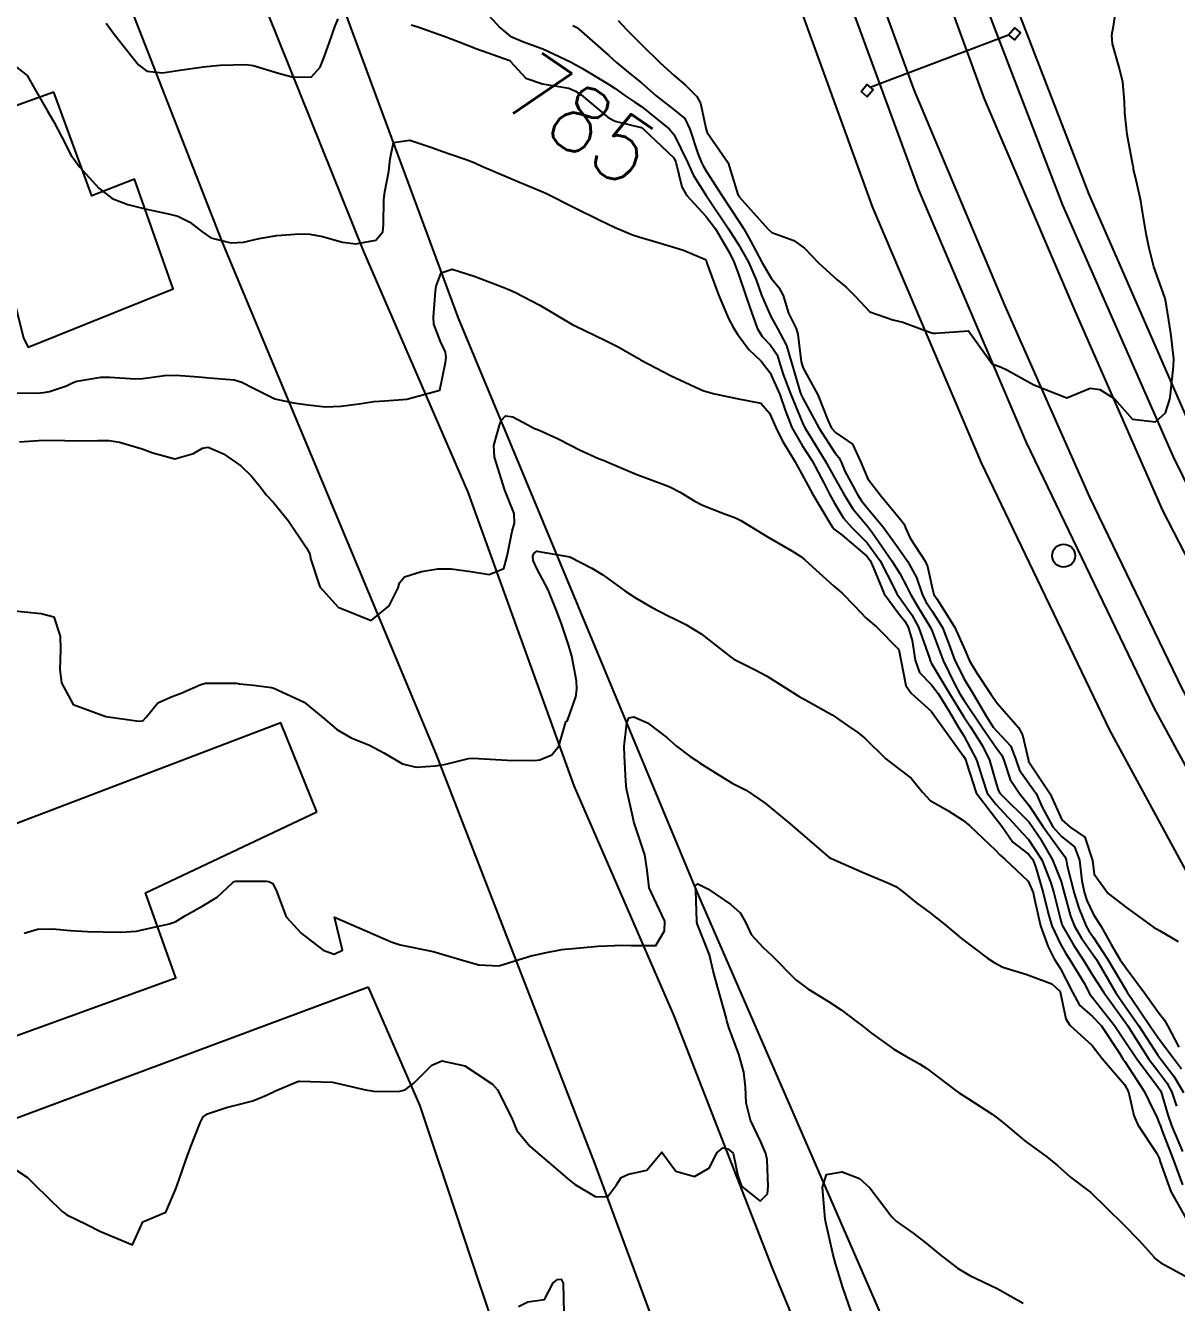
# Model space of a CAD drawing. Header units: metres. Extents: x 307586 to 320046, y 7427249 to 7434250.
# Drawn here: x 318900.6 to 318970.4, y 7429045.5 to 7429122.8 of the extents above; entities that cross this region are included whole.
import ezdxf
from ezdxf.enums import TextEntityAlignment as Align

# ---------------------------------------------------------------- set-up
doc = ezdxf.new("R2010")
doc.units = ezdxf.units.M
doc.header["$MEASUREMENT"] = 0
doc.linetypes.add('CONTINUO', pattern=[0])
for name, color, linetype in [('Cotas', 45, 'Continuous'), ('Curvas de Nivel 1m', 11, 'Continuous'), ('Curvas de Nivel 5m', 15, 'Continuous'), ('Divisa', 42, 'FENCELINE2'), ('Edificações', 30, 'Continuous'), ('Linha Férrea', 20, 'Continuous'), ('PLATAFORMA', 45, 'Continuous'), ('Portico', 45, 'Continuous'), ('Postes', 20, 'Continuous'), ('Vias Primárias', 230, 'Continuous')]:
    doc.layers.add(name, color=color, linetype=linetype)
doc.styles.add('Style-STANDARD', font='STANDARD.shx')
doc.linetypes.add('FENCELINE2', pattern='A,0.25,-0.1,[132,ltypeshp.shx,S=0.1,R=0,X=-0.1,Y=0],-0.1,1', length=1.45)

msp = doc.modelspace()

# ---------------------------------------------------------------- linework, layer by layer
at = {"layer": 'Curvas de Nivel 1m', "flags": 128}
for points, elevation in [([(318928.038, 7429124.187), (318929.403, 7429122.686), (318930.016, 7429122.191), (318930.833, 7429121.846), (318932.005, 7429121.432), (318933.67, 7429120.633), (318933.991, 7429120.453), (318934.391, 7429120.224), (318935.98, 7429119.281), (318936.383, 7429119.01), (318936.962, 7429118.595), (318937.572, 7429118.189), (318937.966, 7429117.931), (318939.678, 7429116.563), (318939.948, 7429116.219), (318940.762, 7429114.547), (318941.118, 7429113.745), (318941.893, 7429112.53), (318943.249, 7429110.516), (318943.863, 7429109.557), (318944.458, 7429108.504), (318944.924, 7429107.417), (318945.257, 7429106.496), (318945.814, 7429105.199), (318946.224, 7429104.484), (318946.761, 7429103.438), (318947.05, 7429102.467), (318947.597, 7429100.62), (318947.656, 7429100.461), (318947.751, 7429100.251), (318948.719, 7429098.45), (318949.718, 7429096.928), (318949.935, 7429096.656), (318950.048, 7429096.435), (318950.303, 7429095.832), (318951.061, 7429094.419), (318951.304, 7429094.04), (318951.675, 7429093.587), (318952.671, 7429092.4), (318953.643, 7429091.035), (318954.094, 7429090.383), (318954.636, 7429089.388), (318954.996, 7429088.369), (318955.198, 7429087.955), (318955.603, 7429087.353), (318956.21, 7429086.354), (318956.614, 7429085.313), (318956.97, 7429084.346), (318957.552, 7429083.214), (318958.085, 7429082.335), (318958.893, 7429080.956), (318959.291, 7429080.322), (318959.51, 7429080.064), (318960.365, 7429079.17), (318960.686, 7429078.302), (318960.893, 7429077.705), (318961.479, 7429076.884), (318961.89, 7429076.286), (318962.266, 7429075.476), (318962.9, 7429074.275), (318963.437, 7429073.685), (318964.228, 7429073.055), (318964.513, 7429072.254), (318964.659, 7429070.997), (318964.822, 7429070.249), (318964.963, 7429069.82), (318965.38, 7429068.962), (318965.839, 7429068.235), (318966.443, 7429067.148), (318966.993, 7429066.224), (318967.345, 7429065.72), (318968.458, 7429064.209), (318969.311, 7429063.027), (318969.675, 7429062.563), (318969.873, 7429062.191), (318970.551, 7429060.914)], 784), ([(318936.559, 7429123.133), (318937.069, 7429122.594), (318938.009, 7429121.65), (318939.117, 7429120.569), (318939.985, 7429119.784), (318940.641, 7429119.212), (318941.331, 7429118.54), (318941.556, 7429118.123), (318941.899, 7429116.531), (318941.95, 7429116.358), (318943.238, 7429114.517), (318943.823, 7429112.592), (318943.865, 7429112.51), (318943.902, 7429112.458), (318945.648, 7429110.492), (318945.871, 7429110.289), (318947.209, 7429109.813), (318947.862, 7429109.347), (318948.712, 7429108.451), (318949.843, 7429107.433), (318950.384, 7429106.978), (318950.933, 7429106.424), (318951.819, 7429105.493), (318953.205, 7429105.003), (318953.81, 7429104.861), (318955.112, 7429104.377), (318955.631, 7429104.201), (318955.801, 7429104.186), (318957.803, 7429104.34), (318959.231, 7429102.326), (318959.78, 7429102.122), (318960.118, 7429101.975), (318961.765, 7429101.068), (318963.753, 7429100.27), (318965.16, 7429100.851), (318965.761, 7429100.779), (318966.625, 7429100.231), (318967.741, 7429098.984), (318969.12, 7429098.825), (318969.744, 7429099.355), (318970.004, 7429100.196), (318970.029, 7429100.467), (318970.226, 7429102.193), (318970.235, 7429102.641), (318970.052, 7429104.196), (318969.826, 7429105.718), (318969.732, 7429106.201), (318969.685, 7429106.351), (318969.03, 7429108.208), (318968.739, 7429109.336), (318968.561, 7429110.213), (318968.301, 7429111.812), (318968.238, 7429112.217), (318967.917, 7429113.641), (318967.8, 7429114.1), (318967.786, 7429114.222), (318967.764, 7429114.384), (318967.406, 7429116.228), (318967.272, 7429117.537), (318967.243, 7429118.231), (318967.156, 7429119.404), (318966.954, 7429120.236), (318966.524, 7429121.734), (318966.492, 7429122.243), (318966.574, 7429122.787), (318966.814, 7429124.238)], 782), ([(318933.817, 7429122.84), (318934.024, 7429122.731), (318934.157, 7429122.629), (318935.999, 7429121.02), (318936.462, 7429120.603), (318937.298, 7429119.903), (318937.981, 7429119.36), (318938.861, 7429118.571), (318939.965, 7429117.721), (318940.609, 7429117.2), (318940.911, 7429116.546), (318941.395, 7429115.074), (318941.62, 7429114.535), (318941.713, 7429114.325), (318941.917, 7429113.98), (318942.867, 7429112.52), (318943.88, 7429110.971), (318944.179, 7429110.507), (318944.585, 7429109.783), (318945.274, 7429108.496), (318945.843, 7429107.533), (318946.308, 7429106.953), (318946.554, 7429106.479), (318946.892, 7429105.398), (318947.349, 7429104.467), (318947.459, 7429104.122), (318947.659, 7429102.461), (318947.777, 7429102.068), (318948.657, 7429100.451), (318949.262, 7429098.92), (318949.485, 7429098.442), (318949.73, 7429098.176), (318950.758, 7429097.46), (318951.254, 7429096.417), (318951.697, 7429095.364), (318952.444, 7429094.402), (318953.668, 7429092.908), (318953.889, 7429092.611), (318953.983, 7429092.385), (318954.258, 7429091.777), (318955.172, 7429090.367), (318955.312, 7429090.047), (318955.616, 7429088.679), (318955.7, 7429088.359), (318955.886, 7429088.082), (318956.957, 7429086.346), (318957.573, 7429085.01), (318957.861, 7429084.337), (318958.319, 7429083.568), (318959.143, 7429082.324), (318959.535, 7429081.767), (318960.82, 7429080.3), (318961.07, 7429079.858), (318961.422, 7429078.291), (318961.437, 7429078.236), (318961.492, 7429078.161), (318962.748, 7429076.277), (318963.449, 7429074.705), (318963.965, 7429074.262), (318964.847, 7429073.659), (318965.305, 7429072.242), (318965.411, 7429071.417), (318966.259, 7429070.231), (318967.384, 7429069.357), (318969.003, 7429068.204), (318969.371, 7429067.985), (318970.503, 7429067.321)], 783), ([(318899.986, 7429120.392), (318900.748, 7429119.796), (318901.195, 7429119.022), (318901.953, 7429117.676), (318902.362, 7429117.006), (318902.826, 7429116.109), (318903.388, 7429114.995), (318903.916, 7429114.281), (318905.082, 7429112.978), (318905.894, 7429112.354), (318906.846, 7429111.998), (318907.885, 7429111.724), (318909.396, 7429111.409), (318909.878, 7429111.277), (318910.604, 7429110.909), (318911.319, 7429110.35), (318911.864, 7429109.965), (318913.082, 7429109.656), (318913.861, 7429109.697), (318914.803, 7429109.922), (318915.866, 7429110.114), (318917.241, 7429110.204), (318917.867, 7429110.183), (318918.632, 7429110.045), (318919.862, 7429109.711), (318920.671, 7429109.597), (318921.864, 7429109.833), (318922.299, 7429110.335), (318922.341, 7429110.765), (318922.361, 7429112.3), (318922.417, 7429112.765), (318922.66, 7429114.018), (318922.742, 7429114.762), (318922.945, 7429115.748), (318923.934, 7429115.88), (318925.208, 7429115.459), (318925.928, 7429115.195), (318926.274, 7429115.071), (318927.348, 7429114.709), (318927.769, 7429114.55), (318927.921, 7429114.484), (318928.305, 7429114.31), (318929.912, 7429113.622), (318930.586, 7429113.346), (318931.904, 7429112.794), (318932.213, 7429112.647), (318933.891, 7429111.815), (318935.448, 7429111.046), (318935.876, 7429110.843), (318936.381, 7429110.602), (318937.428, 7429110.146), (318937.867, 7429110.005), (318938.651, 7429109.787), (318939.861, 7429109.417), (318940.521, 7429109.212), (318941.854, 7429108.65), (318941.911, 7429108.529), (318941.938, 7429108.443), (318942.64, 7429106.522), (318943.254, 7429105.073), (318943.55, 7429104.513), (318943.799, 7429104.124), (318944.485, 7429103.199), (318945.223, 7429102.488), (318945.773, 7429101.793), (318946.359, 7429100.474), (318946.685, 7429099.529), (318947.083, 7429098.466), (318947.722, 7429097.391), (318948.321, 7429096.454), (318949.048, 7429095.091), (318949.372, 7429094.443), (318949.677, 7429093.883), (318950.226, 7429092.989), (318950.714, 7429092.424), (318951.649, 7429091.491), (318952.449, 7429090.402), (318953.308, 7429088.701), (318953.457, 7429088.392), (318953.611, 7429088.165), (318954.353, 7429087.131), (318954.762, 7429086.372), (318955.434, 7429084.492), (318955.465, 7429084.361), (318955.489, 7429084.288), (318955.561, 7429084.175), (318956.64, 7429082.349), (318957.522, 7429080.951), (318957.924, 7429080.336), (318958.646, 7429079.184), (318959.066, 7429078.324), (318959.479, 7429076.9), (318959.607, 7429076.451), (318959.694, 7429076.317), (318961.447, 7429074.571), (318961.664, 7429074.288), (318962.113, 7429073.606), (318962.894, 7429072.275), (318963.403, 7429070.965), (318963.591, 7429070.267), (318963.98, 7429068.862), (318964.218, 7429068.257), (318964.643, 7429067.528), (318965.356, 7429066.528), (318965.551, 7429066.238), (318965.836, 7429065.744), (318966.724, 7429064.226), (318967.314, 7429063.359), (318968.111, 7429062.212), (318969.277, 7429060.447), (318969.46, 7429060.197), (318970.244, 7429059.167), (318970.821, 7429058.176)], 786), ([(318899.748, 7429100.568), (318901.297, 7429100.565), (318901.749, 7429100.598), (318902.098, 7429100.658), (318903.12, 7429100.996), (318903.537, 7429101.212), (318903.757, 7429101.274), (318905.206, 7429101.531), (318905.761, 7429101.53), (318907.285, 7429101.422), (318907.761, 7429101.449), (318909.059, 7429101.631), (318909.764, 7429101.639), (318911.121, 7429101.541), (318911.762, 7429101.492), (318913.281, 7429101.354), (318913.758, 7429101.231), (318914.454, 7429100.863), (318915.747, 7429100.215), (318916.881, 7429099.969), (318917.743, 7429099.84), (318918.819, 7429099.732), (318919.743, 7429099.766), (318920.866, 7429099.905), (318921.746, 7429100.055), (318922.416, 7429100.094), (318923.747, 7429100.187), (318925.753, 7429100.73), (318926.092, 7429102.411), (318926.13, 7429102.725), (318926.106, 7429103.045), (318925.792, 7429103.683), (318925.394, 7429104.734), (318925.371, 7429105.171), (318925.49, 7429106.733), (318925.527, 7429107.033), (318925.84, 7429107.839), (318926.495, 7429108.069), (318927.837, 7429107.638), (318929.528, 7429106.991), (318929.835, 7429106.871), (318929.971, 7429106.815), (318930.302, 7429106.673), (318931.822, 7429105.895), (318933.614, 7429104.823), (318933.804, 7429104.705), (318933.948, 7429104.629), (318935.794, 7429103.752), (318936.555, 7429103.363), (318937.784, 7429102.662), (318937.925, 7429102.579), (318939.769, 7429101.613), (318941.477, 7429100.814), (318941.756, 7429100.705), (318942.402, 7429100.524), (318943.75, 7429100.238), (318945.199, 7429099.94), (318945.742, 7429099.348), (318946.123, 7429098.476), (318946.509, 7429097.689), (318947.244, 7429096.465), (318947.701, 7429095.656), (318948.349, 7429094.453), (318949.349, 7429092.76), (318949.546, 7429092.441), (318949.661, 7429092.317), (318950.128, 7429091.96), (318951.637, 7429090.672), (318951.843, 7429090.408), (318952.023, 7429090.012), (318952.686, 7429088.399), (318953.601, 7429087.171), (318953.942, 7429086.73), (318954.13, 7429086.382), (318954.384, 7429085.575), (318954.571, 7429084.375), (318954.82, 7429083.635), (318955.548, 7429082.872), (318955.958, 7429082.356), (318956.635, 7429081.241), (318957.171, 7429080.343), (318957.507, 7429079.798), (318958.283, 7429078.332), (318958.634, 7429077.176), (318958.928, 7429076.325), (318959.463, 7429075.631), (318960.713, 7429074.301), (318961.056, 7429073.913), (318961.435, 7429073.505), (318962.246, 7429072.282), (318962.792, 7429070.887), (318962.965, 7429070.274), (318963.377, 7429068.657), (318963.456, 7429068.351), (318963.492, 7429068.268), (318964.181, 7429067.078), (318964.724, 7429066.249), (318965.338, 7429065.263), (318965.988, 7429064.233), (318967.305, 7429062.421), (318967.448, 7429062.219), (318967.724, 7429061.788), (318968.733, 7429060.205), (318969.266, 7429059.486), (318969.82, 7429058.753), (318970.128, 7429058.187), (318970.408, 7429057.342)], 787), ([(318900.284, 7429097.604), (318901.713, 7429097.707), (318903.026, 7429097.685), (318903.713, 7429097.667), (318905.003, 7429097.688), (318905.714, 7429097.684), (318906.34, 7429097.588), (318907.707, 7429097.181), (318908.348, 7429096.934), (318909.7, 7429096.584), (318910.813, 7429096.903), (318911.372, 7429097.231), (318911.709, 7429097.288), (318912.643, 7429096.881), (318913.696, 7429096.16), (318914.347, 7429095.518), (318914.883, 7429094.852), (318915.235, 7429094.403), (318915.674, 7429093.923), (318916.57, 7429092.831), (318917.639, 7429091.25), (318917.877, 7429090.818), (318917.914, 7429090.533), (318918.471, 7429088.811), (318919.595, 7429087.582), (318921.583, 7429086.77), (318922.686, 7429087.67), (318923.22, 7429088.754), (318923.309, 7429089.06), (318923.62, 7429089.416), (318924.643, 7429089.755), (318925.625, 7429089.904), (318926.436, 7429089.901), (318927.623, 7429089.749), (318928.739, 7429089.571), (318929.625, 7429089.925), (318929.842, 7429090.677), (318930.143, 7429092.185), (318930.269, 7429092.671), (318930.268, 7429093.27), (318929.683, 7429094.68), (318929.068, 7429096.686), (318929.025, 7429097.375), (318929.389, 7429098.683), (318929.492, 7429098.926), (318929.738, 7429099.172), (318930.182, 7429099.118), (318931.041, 7429098.66), (318931.497, 7429098.421), (318931.73, 7429098.325), (318932.885, 7429097.799), (318933.72, 7429097.376), (318934.226, 7429097.13), (318935.374, 7429096.605), (318935.711, 7429096.467), (318935.937, 7429096.371), (318937.699, 7429095.63), (318939.175, 7429095.081), (318939.688, 7429094.883), (318940.315, 7429094.551), (318941.163, 7429094.023), (318941.675, 7429093.765), (318942.911, 7429093.277), (318943.668, 7429092.997), (318944, 7429092.839), (318944.561, 7429092.497), (318945.653, 7429091.829), (318947.095, 7429091.011), (318947.636, 7429090.655), (318947.866, 7429090.458), (318949.617, 7429088.883), (318949.858, 7429088.679), (318950.147, 7429088.432), (318950.872, 7429087.687), (318951.598, 7429086.929), (318952.227, 7429086.404), (318953.572, 7429085.017), (318953.691, 7429084.388), (318954.002, 7429082.838), (318954.32, 7429082.378), (318955.527, 7429081.279), (318956.2, 7429080.353), (318957.495, 7429078.563), (318957.624, 7429078.339), (318957.676, 7429078.153), (318958.263, 7429076.332), (318959.45, 7429074.783), (318959.813, 7429074.314), (318960.481, 7429073.352), (318961.426, 7429072.617), (318961.697, 7429072.287), (318961.882, 7429071.82), (318962.326, 7429070.281), (318962.621, 7429069.037), (318962.836, 7429068.275), (318963.362, 7429067.17), (318963.695, 7429066.604), (318963.912, 7429066.262), (318964.842, 7429064.735), (318965.096, 7429064.243), (318965.179, 7429064.1), (318965.32, 7429063.928), (318966.64, 7429062.227), (318967.289, 7429061.267), (318968.001, 7429060.213), (318969.256, 7429058.533), (318969.4, 7429058.344), (318969.471, 7429058.197), (318969.881, 7429056.825), (318970.102, 7429056.181), (318970.775, 7429054.609)], 788), ([(318899.588, 7429087.412), (318901.37, 7429087.229), (318901.586, 7429087.206), (318902.349, 7429087.002), (318902.736, 7429085.833), (318902.763, 7429084.998), (318902.73, 7429083.82), (318902.813, 7429082.997), (318903.523, 7429081.688), (318905.513, 7429080.96), (318907.51, 7429080.67), (318907.742, 7429080.706), (318907.972, 7429080.935), (318908.67, 7429081.784), (318909.532, 7429082.18), (318910.078, 7429082.369), (318911.27, 7429082.894), (318911.544, 7429082.974), (318913.431, 7429082.984), (318913.544, 7429082.956), (318913.61, 7429082.935), (318914.457, 7429082.856), (318915.541, 7429082.719), (318915.697, 7429082.682), (318917.528, 7429081.826), (318918.788, 7429080.807), (318919.507, 7429080.167), (318920.379, 7429079.664), (318921.497, 7429079.219), (318922.352, 7429078.761), (318923.483, 7429078.086), (318924.327, 7429077.891), (318925.482, 7429077.972), (318926.122, 7429078.075), (318927.489, 7429078.422), (318927.746, 7429078.44), (318929.488, 7429078.331), (318929.84, 7429078.323), (318931.488, 7429078.3), (318931.807, 7429078.328), (318932.536, 7429078.64), (318932.964, 7429079.169), (318933.393, 7429080.631), (318933.455, 7429080.689), (318933.515, 7429080.772), (318934.004, 7429082.155), (318934.066, 7429082.622), (318934.044, 7429083.118), (318933.747, 7429084.627), (318933.572, 7429085.244), (318933.103, 7429086.635), (318932.803, 7429087.435), (318932.309, 7429088.643), (318931.626, 7429089.922), (318931.402, 7429090.425), (318931.398, 7429090.654), (318931.454, 7429090.834), (318931.638, 7429090.986), (318933.633, 7429090.63), (318934.968, 7429089.952), (318935.622, 7429089.539), (318936.967, 7429088.586), (318937.609, 7429088.154), (318938.581, 7429087.593), (318939.598, 7429087.054), (318939.932, 7429086.891), (318940.666, 7429086.544), (318941.585, 7429085.979), (318943.442, 7429084.511), (318943.562, 7429084.436), (318944.858, 7429083.792), (318945.552, 7429083.425), (318947.097, 7429082.464), (318947.539, 7429082.181), (318948.15, 7429081.838), (318949.522, 7429081.069), (318950.459, 7429080.426), (318951.082, 7429079.99), (318951.505, 7429079.645), (318952.776, 7429078.397), (318953.487, 7429077.846), (318954.327, 7429077.223), (318955.006, 7429076.367), (318955.466, 7429075.872), (318956.547, 7429075.259), (318957.448, 7429074.675), (318957.877, 7429074.336), (318959.428, 7429072.859), (318959.69, 7429072.58), (318959.989, 7429072.312), (318961.403, 7429070.992), (318961.707, 7429070.287), (318961.792, 7429069.883), (318962.15, 7429068.282), (318962.631, 7429067.006), (318962.985, 7429066.274), (318963.344, 7429065.701), (318964.092, 7429064.258), (318964.523, 7429063.46), (318965.308, 7429062.772), (318965.827, 7429062.235), (318966.943, 7429060.558), (318967.157, 7429060.221), (318967.271, 7429060.057), (318968.458, 7429058.208), (318968.724, 7429057.681), (318969.237, 7429056.635), (318969.359, 7429056.314), (318969.403, 7429056.188), (318969.516, 7429055.9), (318970.171, 7429054.18), (318970.773, 7429052.589)], 789), ([(318899.818, 7429053.659), (318900.751, 7429053.016), (318901.177, 7429052.595), (318902.836, 7429050.993), (318903.151, 7429050.766), (318904.352, 7429050.179), (318905.141, 7429049.772), (318907.133, 7429048.94), (318907.752, 7429050.329), (318909.153, 7429050.92), (318909.746, 7429052.339), (318909.958, 7429052.908), (318910.36, 7429054.068), (318910.662, 7429054.898), (318911.217, 7429056.329), (318911.402, 7429056.708), (318911.673, 7429056.885), (318912.832, 7429057.271), (318913.23, 7429057.374), (318914.415, 7429057.673), (318915.241, 7429058.012), (318915.798, 7429058.281), (318917.091, 7429058.822), (318917.211, 7429058.862), (318917.253, 7429058.871), (318919.253, 7429058.8), (318921.246, 7429058.331), (318921.756, 7429058.254), (318923.245, 7429058.239), (318923.653, 7429058.338), (318924.169, 7429058.736), (318925.264, 7429059.832), (318925.883, 7429060.098), (318927.264, 7429059.8), (318928.941, 7429058.683), (318929.248, 7429058.347), (318930.099, 7429056.667), (318930.428, 7429055.875), (318931.206, 7429054.931), (318931.525, 7429054.647), (318933.189, 7429053.218), (318933.51, 7429052.949), (318933.906, 7429052.619), (318935.172, 7429051.881), (318935.905, 7429051.86), (318936.452, 7429052.587), (318936.739, 7429053.033), (318937.189, 7429053.224), (318938.291, 7429053.47), (318939.203, 7429054.56), (318940.048, 7429053.404), (318941.189, 7429053.093), (318942.102, 7429053.613), (318942.533, 7429054.517), (318942.905, 7429054.816), (318943.207, 7429054.754), (318943.537, 7429054.505), (318943.817, 7429053.128), (318944.035, 7429052.497), (318945.17, 7429051.6), (318945.617, 7429052.035), (318945.651, 7429052.475), (318945.589, 7429054.086), (318945.519, 7429054.477), (318945.214, 7429055.196), (318944.587, 7429056.49), (318944.31, 7429057.56), (318944.273, 7429058.495), (318944.182, 7429059.416), (318943.872, 7429060.501), (318943.296, 7429062.05), (318943.148, 7429062.512), (318943.099, 7429062.718), (318942.597, 7429064.517), (318942.31, 7429065.548), (318942.094, 7429066.523), (318941.371, 7429068.366), (318941.336, 7429068.494), (318941.333, 7429068.531), (318941.269, 7429070.409), (318941.244, 7429070.532), (318941.214, 7429070.714), (318941.397, 7429070.816), (318941.999, 7429070.524), (318943.384, 7429069.579), (318943.948, 7429069.071), (318944.275, 7429068.496), (318944.618, 7429067.744), (318945.358, 7429066.961), (318945.87, 7429066.475), (318947.331, 7429064.998), (318948.055, 7429064.453), (318949.316, 7429063.699), (318950.072, 7429063.19), (318951.094, 7429062.413), (318951.301, 7429062.25), (318951.917, 7429061.781), (318953.279, 7429060.808), (318953.992, 7429060.379), (318954.824, 7429059.922), (318955.266, 7429059.635), (318956.965, 7429058.343), (318957.251, 7429058.135), (318957.792, 7429057.79), (318959.238, 7429056.857), (318959.549, 7429056.628), (318959.939, 7429056.309), (318961.217, 7429055.253), (318962.551, 7429054.277), (318963.198, 7429053.747), (318963.977, 7429053.045), (318965.048, 7429052.242), (318965.181, 7429052.139), (318967.153, 7429050.22), (318968.143, 7429049.205), (318969.039, 7429048.191), (318969.081, 7429048.139), (318969.132, 7429048.098), (318969.458, 7429047.858), (318971.121, 7429046.949)], 791), ([(318950.715, 7429044.787), (318950.15, 7429046.42), (318949.736, 7429047.815), (318949.581, 7429048.426), (318949.152, 7429050.308), (318949.129, 7429050.406), (318949.123, 7429050.43), (318949.111, 7429050.473), (318948.948, 7429052.434), (318949.191, 7429053.214), (318950.141, 7429053.369), (318951.188, 7429052.955), (318951.823, 7429052.404), (318953.157, 7429050.651), (318953.42, 7429050.386), (318954.432, 7429049.657), (318955.14, 7429049.103), (318956.052, 7429048.351), (318957.125, 7429047.535), (318957.877, 7429047.085), (318959.115, 7429046.5), (318959.538, 7429046.306), (318961.1, 7429045.417)], 792), ([(318930.528, 7429045.216), (318931.091, 7429045.498), (318932.105, 7429045.627), (318932.622, 7429046.635), (318932.889, 7429046.849), (318933.106, 7429046.867), (318933.225, 7429046.628), (318933.261, 7429044.804)], 792)]:
    msp.add_lwpolyline(points, dxfattribs=dict(at, elevation=elevation))
at = {"layer": 'Curvas de Nivel 5m', "flags": 128}
for points, elevation in [([(318905.522, 7429122.975), (318906.013, 7429122.309), (318907.093, 7429120.954), (318907.483, 7429120.443), (318907.984, 7429120.066), (318908.939, 7429119.974), (318909.985, 7429120.128), (318911.422, 7429120.333), (318911.988, 7429120.39), (318912.443, 7429120.431), (318913.989, 7429120.477), (318914.448, 7429120.406), (318915.984, 7429119.957), (318916.855, 7429119.71), (318917.982, 7429119.732), (318918.497, 7429120.306), (318918.697, 7429120.813), (318919.045, 7429121.772), (318919.408, 7429122.806), (318919.585, 7429123.246)], 785), ([(318924.024, 7429122.876), (318924.413, 7429122.746), (318926.015, 7429122.189), (318926.868, 7429121.859), (318928.004, 7429121.417), (318929.939, 7429120.736), (318929.993, 7429120.705), (318930.021, 7429120.68), (318930.961, 7429119.643), (318931.98, 7429119.311), (318933.57, 7429119.041), (318933.975, 7429118.855), (318934.31, 7429118.627), (318935.959, 7429117.251), (318936.385, 7429117.031), (318937.954, 7429116.648), (318938.078, 7429116.579), (318939.927, 7429114.823), (318940.055, 7429114.558), (318940.413, 7429113.057), (318940.701, 7429112.548), (318941.884, 7429111.282), (318942.451, 7429110.524), (318943.314, 7429109.06), (318943.574, 7429108.513), (318943.845, 7429107.757), (318944.274, 7429106.506), (318944.515, 7429105.811), (318944.982, 7429104.498), (318945.285, 7429103.983), (318945.793, 7429103.466), (318946.193, 7429102.882), (318946.327, 7429102.475), (318946.564, 7429101.679), (318947.02, 7429100.467), (318947.736, 7429098.752), (318947.884, 7429098.458), (318948.123, 7429098.062), (318949.106, 7429096.446), (318949.698, 7429095.413), (318950.229, 7429094.432), (318950.791, 7429093.541), (318951.664, 7429092.505), (318951.743, 7429092.409), (318951.976, 7429092.089), (318953.152, 7429090.395), (318953.625, 7429089.632), (318954.058, 7429088.824), (318954.278, 7429088.38), (318954.77, 7429087.538), (318955.484, 7429086.362), (318955.589, 7429086.13), (318956.269, 7429084.353), (318956.917, 7429082.978), (318957.272, 7429082.343), (318957.537, 7429081.926), (318958.596, 7429080.329), (318959.5, 7429079.045), (318959.806, 7429078.626), (318959.931, 7429078.313), (318960.311, 7429077.137), (318960.893, 7429076.299), (318961.462, 7429075.588), (318962.311, 7429074.281), (318963.428, 7429072.732), (318963.641, 7429072.483), (318963.717, 7429072.266), (318963.777, 7429071.905), (318964.203, 7429070.258), (318964.481, 7429069.351), (318964.932, 7429068.247), (318965.091, 7429067.965), (318965.366, 7429067.566), (318966.239, 7429066.231), (318967.326, 7429064.406), (318967.438, 7429064.219), (318967.672, 7429063.864), (318968.798, 7429062.205), (318969.292, 7429061.498), (318970.285, 7429060.185), (318970.7, 7429059.611)], 785), ([(318900.549, 7429067.828), (318901.359, 7429068.07), (318902.271, 7429068.089), (318903.358, 7429068.001), (318904.394, 7429067.938), (318905.357, 7429067.914), (318906.417, 7429067.89), (318907.358, 7429067.962), (318908.154, 7429068.14), (318909.365, 7429068.395), (318909.747, 7429068.534), (318910.338, 7429068.906), (318911.379, 7429069.486), (318912.262, 7429070.004), (318913.189, 7429070.872), (318913.296, 7429070.969), (318913.395, 7429070.989), (318915.247, 7429070.99), (318915.395, 7429070.967), (318915.634, 7429070.838), (318915.852, 7429070.371), (318916.445, 7429068.829), (318917.358, 7429067.836), (318918.68, 7429066.807), (318919.34, 7429066.55), (318919.846, 7429066.792), (318919.373, 7429068.8), (318921.36, 7429067.926), (318922.799, 7429067.307), (318923.349, 7429067.122), (318925.343, 7429066.72), (318927.337, 7429066.14), (318928.12, 7429065.907), (318929.335, 7429065.847), (318931.084, 7429066.397), (318931.341, 7429066.472), (318931.496, 7429066.494), (318932.112, 7429066.642), (318933.141, 7429066.838), (318933.346, 7429066.858), (318933.602, 7429066.881), (318935.357, 7429067.043), (318936.839, 7429067.104), (318937.358, 7429067.086), (318938.838, 7429067.085), (318939.367, 7429067.979), (318939.392, 7429068.56), (318939.39, 7429068.576), (318939.373, 7429068.609), (318938.45, 7429070.569), (318938.322, 7429071.658), (318938.176, 7429072.572), (318937.556, 7429074.464), (318937.521, 7429074.579), (318937.447, 7429074.884), (318937.07, 7429076.584), (318937.018, 7429077.045), (318936.951, 7429078.585), (318936.931, 7429079.153), (318937.08, 7429080.584), (318937.21, 7429080.891), (318937.518, 7429080.944), (318938.334, 7429080.572), (318939.504, 7429079.683), (318940.106, 7429079.158), (318940.935, 7429078.538), (318941.264, 7429078.306), (318941.489, 7429078.152), (318942.451, 7429077.553), (318943.477, 7429076.917), (318943.75, 7429076.78), (318944.315, 7429076.497), (318945.461, 7429075.718), (318946.993, 7429074.464), (318947.439, 7429074.077), (318949.335, 7429072.441), (318949.422, 7429072.38), (318949.531, 7429072.328), (318951.41, 7429071.518), (318952.91, 7429070.886), (318953.397, 7429070.652), (318953.765, 7429070.384), (318954.662, 7429069.647), (318955.381, 7429069.131), (318956.356, 7429068.35), (318957.365, 7429067.5), (318958.949, 7429066.324), (318959.349, 7429066.05), (318959.886, 7429065.771), (318961.339, 7429065.336), (318962.848, 7429064.757), (318963.324, 7429064.326), (318963.348, 7429064.27), (318963.687, 7429062.645), (318963.933, 7429062.261), (318965.285, 7429061.02), (318965.904, 7429060.234), (318967.257, 7429058.658), (318967.488, 7429058.218), (318967.809, 7429056.785), (318968.05, 7429056.208), (318969.207, 7429054.488), (318969.353, 7429054.189), (318969.42, 7429053.968), (318970.056, 7429052.181), (318971.154, 7429050.23)], 790)]:
    msp.add_lwpolyline(points, dxfattribs=dict(at, elevation=elevation))
at = {"layer": 'Divisa'}
msp.add_lwpolyline([(318959.527, 7429026.056), (318958.908, 7429029.991), (318941.39, 7429070.227), (318926.876, 7429105.091), (318901.888, 7429172.627)], dxfattribs=at)
at = {"layer": 'Edificações'}
for points in [[(318902.359, 7429118.801), (318879.191, 7429110.472), (318879.84, 7429108.627), (318874.548, 7429106.781), (318875.796, 7429102.742), (318881.388, 7429104.637), (318883.036, 7429099.949), (318899.912, 7429106.332), (318900.511, 7429103.889), (318900.811, 7429103.34), (318909.598, 7429106.881), (318907.252, 7429113.514), (318904.655, 7429112.517), (318902.359, 7429118.801)], [(318918.297, 7429075.18), (318916.122, 7429080.571), (318892.04, 7429071.399), (318894.215, 7429066.09), (318892.524, 7429065.285), (318894.859, 7429059.734), (318909.759, 7429065.124), (318907.907, 7429070.273), (318918.297, 7429075.18)], [(318921.425, 7429064.567), (318885.025, 7429051.015), (318890.65, 7429037.133), (318894.621, 7429038.538), (318897.434, 7429031.018), (318929.532, 7429042.504), (318924.568, 7429057.378), (318921.425, 7429064.567)]]:
    msp.add_lwpolyline(points, dxfattribs=at)
at = {"layer": 'Linha Férrea'}
for points in [[(319155.286, 7428895.588), (319144.313, 7428907.269), (319131.596, 7428919.233), (319114.055, 7428933.866), (319101.875, 7428943.81), (319087.249, 7428955.236), (319072.412, 7428966.826), (319063.974, 7428973.724), (319053.998, 7428982.329), (319041.613, 7428993.26), (319032.01, 7429003.408), (319021.162, 7429014.918), (319013.804, 7429023.861), (319004.993, 7429035.205), (318998.383, 7429044.648), (318991.441, 7429054.958), (318984.624, 7429065.473), (318976.559, 7429079.893), (318969.577, 7429093.445), (318964.257, 7429105.538), (318958.768, 7429118.391), (318953.531, 7429132.732)], [(318949.834, 7429131.663), (318954.49, 7429118.943), (318959.976, 7429105.893), (318965.132, 7429094.255), (318970.742, 7429082.612), (318977.852, 7429069.689), (318984.797, 7429058.008), (318992.447, 7429046.326), (319000.679, 7429034.563), (319008.617, 7429024.05), (319018.427, 7429011.996), (319029.278, 7429000.355), (319041.702, 7428987.599), (319053.799, 7428977.086), (319065.772, 7428967.02), (319080.071, 7428955.591), (319093.413, 7428944.701), (319106.761, 7428934.431), (319118.648, 7428924.456), (319134.525, 7428910.903), (319148.239, 7428896.981)]]:
    msp.add_lwpolyline(points, dxfattribs=at)
at = {"layer": 'PLATAFORMA', "linetype": 'CONTINUO'}
for points in [[(318943.541, 7429179.214, 781.18), (318945.43, 7429179.671, 781.133), (318948.935, 7429163.053, 781.598), (318952.822, 7429147.38, 782.055), (318959.528, 7429126.987, 782.59), (318965.073, 7429112.65, 782.985), (318971.75, 7429097.366, 783.377), (318979.173, 7429082.651, 783.796), (318988.054, 7429066.664, 784.244), (318995.302, 7429055.06, 784.586), (318996.793, 7429056.193, 784.563), (319005.931, 7429042.789, 784.952), (319015.979, 7429029.375, 785.354), (319027.16, 7429016.358, 785.757), (319039.687, 7429002.047, 786.111), (319049.606, 7428991.667, 786.322), (319063.668, 7428978.172, 786.668), (319062.307, 7428976.522, 786.665)], [(318935.325, 7429179.019, 781.532), (318932.469, 7429178.259, 781.385), (318936.612, 7429159.895, 781.97), (318941.216, 7429143.06, 782.417), (318946.114, 7429127.976, 782.813), (318951.97, 7429111.81, 783.181), (318958.561, 7429096.33, 783.631), (318966.346, 7429080.142, 784.018), (318974.674, 7429064.792, 784.439), (318983.838, 7429049.765, 784.849), (318995.679, 7429032.732, 785.335), (319006.198, 7429018.639, 785.783), (319017.429, 7429004.916, 786.17), (319030.038, 7428991.473, 786.411), (319039.937, 7428982.336, 786.613), (319051.907, 7428972.574, 786.644), (319053.105, 7428973.594, 786.694)], [(318935.325, 7429179.019, 781.532), (318939.506, 7429160.731, 782.001), (318944.035, 7429143.889, 782.413), (318948.879, 7429128.901, 782.811), (318954.774, 7429112.88, 783.198), (318961.29, 7429097.574, 783.623), (318969.028, 7429081.483, 784.024), (318977.351, 7429066.174, 784.45), (318986.432, 7429051.317, 784.854), (318997.98, 7429034.428, 785.343), (319008.541, 7429020.605, 785.723), (319019.975, 7429007.066, 786.132), (319032.116, 7428993.842, 786.437), (319041.757, 7428984.222, 786.64), (319053.105, 7428973.594, 786.694)], [(318943.541, 7429179.214, 781.18), (318947.017, 7429162.536, 781.611), (318951.112, 7429146.872, 782.02), (318957.92, 7429126.466, 782.589), (318963.496, 7429111.942, 782.962), (318970.191, 7429096.702, 783.376), (318977.565, 7429081.697, 783.812), (318986.584, 7429065.741, 784.24), (319002.995, 7429040.684, 784.985), (319013.074, 7429027.315, 785.376), (319024.251, 7429013.919, 785.786), (319036.956, 7429000.144, 786.157), (319047.763, 7428989.597, 786.36), (319062.307, 7428976.522, 786.665)]]:
    msp.add_polyline3d(points, dxfattribs=at)
at = {"layer": 'Portico'}
msp.add_lwpolyline([(318951.828, 7429119.096), (318960.226, 7429122.275)], dxfattribs=at)
for points in [[(318960.226, 7429122.275), (318960.584, 7429122.7), (318960.953, 7429122.388), (318960.595, 7429121.964)], [(318951.285, 7429118.827), (318951.643, 7429119.251), (318952.013, 7429118.94), (318951.654, 7429118.515)]]:
    msp.add_lwpolyline(points, close=True, dxfattribs=at)
at = {"layer": 'Postes'}
msp.add_circle((318963.561, 7429090.706), 0.694, dxfattribs=at)
at = {"layer": 'Vias Primárias'}
msp.add_lwpolyline([(318907.639, 7429015.158), (318933.221, 7429024.46), (318936.879, 7429026.004, 0.321837), (318941.589, 7429036.482), (318935.167, 7429053.831), (318925.526, 7429078.692), (318912.568, 7429109.752), (318902.177, 7429136.32)], format="xyb", dxfattribs=at)
msp.add_lwpolyline([(318907.639, 7429015.158), (318933.221, 7429024.46), (318936.879, 7429026.004, 0.321837), (318941.589, 7429036.482), (318935.167, 7429053.831), (318925.526, 7429078.692), (318912.568, 7429109.752), (318902.177, 7429136.32)], format="xyb", dxfattribs=at)
msp.add_lwpolyline([(318973.307, 7428985.187), (318967.838, 7428997.09), (318962.262, 7429009.314), (318956.525, 7429022.067), (318951.914, 7429033.011), (318945.911, 7429047.538), (318939.959, 7429062.817), (318933.902, 7429076.761), (318927.469, 7429094.555), (318921.143, 7429109.141), (318913.423, 7429128.328)], dxfattribs=at)
msp.add_lwpolyline([(318973.307, 7428985.187), (318967.838, 7428997.09), (318962.262, 7429009.314), (318956.525, 7429022.067), (318951.914, 7429033.011), (318945.911, 7429047.538), (318939.959, 7429062.817), (318933.902, 7429076.761), (318927.469, 7429094.555), (318921.143, 7429109.141), (318913.423, 7429128.328)], dxfattribs=at)

# ---------------------------------------------------------------- texts
at = {"layer": 'Cotas', "style": 'Style-STANDARD'}
msp.add_text('785', height=4, rotation=325.59449, dxfattribs=at).set_placement((318934.296, 7429117.13, 785), align=Align.MIDDLE_CENTER)

doc.saveas('drawing.dxf')
